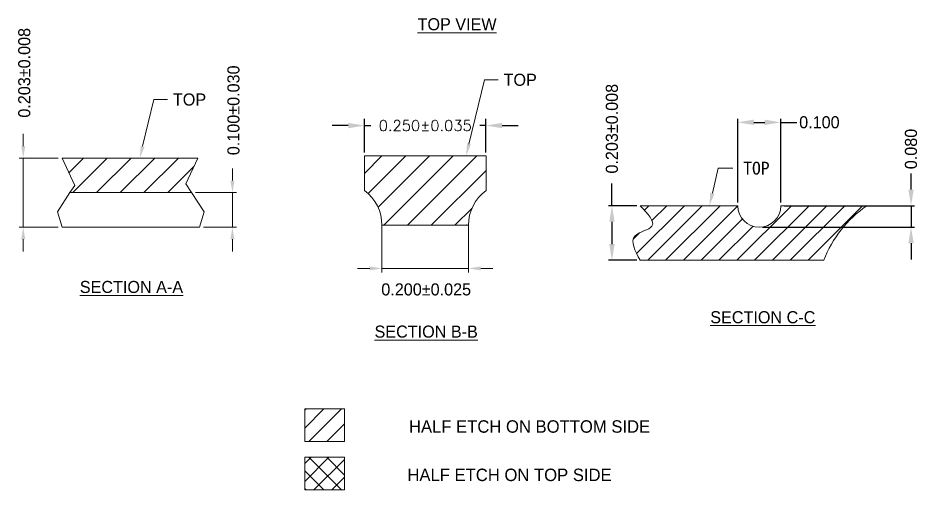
# Model space of a CAD drawing. Extents: x 1735.8 to 1742.5, y 291.7 to 301.9.
# Drawn here: x 1735.8 to 1742.51, y 291.69 to 295.21 of the extents above; entities that cross this region are included whole.
import ezdxf
from ezdxf.enums import TextEntityAlignment as Align

# ---------------------------------------------------------------- set-up
doc = ezdxf.new("R2010")
doc.units = 0
doc.header["$MEASUREMENT"] = 0
for name, color, linetype in [('ETCH', 4, 'Continuous'), ('TOP ETCH', 6, 'Continuous'), ('标注', 4, 'Continuous')]:
    doc.layers.add(name, color=color, linetype=linetype)
doc.styles.add('SIMPLEX', font='SIMPLEX')
doc.styles.add('宋体', font='')
doc.styles.get('宋体').set_extended_font_data('SimSun')
doc.dimstyles.new('2-0', dxfattribs={"dimtxt": 0.08, "dimasz": 0.12, "dimexe": 0.05, "dimexo": 0.025, "dimgap": 0.025, "dimtad": 0, "dimdec": 3, "dimzin": 1, "dimdsep": 46, "dimtxsty": 'SIMPLEX', "dimcen": 0.05, "dimadec": 0, "dimazin": 0, "dimtfac": 1, "dimtdec": 3, "dimtmove": 0, "dimatfit": 3, "dimfxl": 1, "dimarcsym": 0})
doc.dimstyles.new('ISO-25', dxfattribs={"dimtxt": 2.5, "dimasz": 2.5, "dimexe": 1.25, "dimexo": 0.625, "dimtad": 1, "dimtxsty": 'Standard', "dimcen": 2.5, "dimadec": 0, "dimazin": 0, "dimtfac": 1, "dimtmove": 0, "dimatfit": 3, "dimfxl": 1, "dimarcsym": 0})

# ---------------------------------------------------------------- blocks, each defined once
blk = doc.blocks.new('*D13')
at = {"layer": 'Defpoints', "color": 0, "transparency": 16777216}
for p in [(1226.2932, -462.5239), (1226.0836, -462.9303), (1226.2932, -462.9303)]:
    blk.add_point(p, dxfattribs=at)
at = {"layer": '标注', "color": 0, "lineweight": -2, "transparency": 16777216}
for p, q in [((1226.0836, -462.5239), (1226.0836, -462.3578)), ((1226.2682, -462.5239), (1226.0586, -462.5239)), ((1226.0836, -462.6439), (1226.0836, -462.8103)), ((1226.2682, -462.9303), (1226.0586, -462.9303))]:
    blk.add_line(p, q, dxfattribs=at)
at = {"layer": '标注', "color": 0, "transparency": 16777216}
for points in [[(1226.1036, -462.6439), (1226.0636, -462.6439), (1226.0836, -462.5239)], [(1226.0636, -462.8103), (1226.1036, -462.8103), (1226.0836, -462.9303)]]:
    blk.add_solid(points, dxfattribs=at)
at = {"layer": '标注', "color": 0, "lineweight": 0, "transparency": 16777216, "insert": (1226.0836, -461.9503), "char_height": 0.09, "attachment_point": 5, "rotation": 90}
blk.add_mtext('0.203%%P0.008', dxfattribs=at)
blk = doc.blocks.new('*D14')
at = {"layer": 'Defpoints', "color": 0, "transparency": 16777216}
for p in [(1227.3407, -462.5239), (1227.1807, -462.6839), (1228.3104, -462.6839)]:
    blk.add_point(p, dxfattribs=at)
at = {"layer": '标注', "color": 0, "lineweight": -2, "transparency": 16777216}
for p, q in [((1228.3104, -462.4039), (1228.3104, -462.2839)), ((1227.3657, -462.5239), (1228.3354, -462.5239)), ((1228.3104, -462.5239), (1228.3104, -462.6839)), ((1227.2057, -462.6839), (1228.3354, -462.6839)), ((1228.3104, -462.8039), (1228.3104, -462.9239))]:
    blk.add_line(p, q, dxfattribs=at)
at = {"layer": '标注', "color": 0, "transparency": 16777216}
for points in [[(1228.2904, -462.4039), (1228.3304, -462.4039), (1228.3104, -462.5239)], [(1228.3304, -462.8039), (1228.2904, -462.8039), (1228.3104, -462.6839)]]:
    blk.add_solid(points, dxfattribs=at)
at = {"layer": '标注', "color": 0, "lineweight": 0, "transparency": 16777216, "insert": (1228.3104, -462.1014), "char_height": 0.09, "attachment_point": 5, "rotation": 90}
blk.add_mtext('0.080', dxfattribs=at)
blk = doc.blocks.new('*D15')
at = {"layer": 'Defpoints', "color": 0, "transparency": 16777216}
for p in [(1225.146, -461.9269), (1224.2411, -462.1525), (1225.146, -462.1525)]:
    blk.add_point(p, dxfattribs=at)
at = {"layer": '标注', "color": 0, "linetype": 'Continuous', "lineweight": -2, "transparency": 16777216}
for p, q in [((1224.2411, -462.1275), (1224.2411, -461.8769)), ((1225.146, -462.1275), (1225.146, -461.8769)), ((1224.1211, -461.9269), (1224.0011, -461.9269)), ((1224.2411, -461.9269), (1224.2876, -461.9269)), ((1225.146, -461.9269), (1225.0995, -461.9269)), ((1225.266, -461.9269), (1225.386, -461.9269))]:
    blk.add_line(p, q, dxfattribs=at)
at = {"layer": '标注', "color": 0, "transparency": 16777216}
for points in [[(1224.1211, -461.9469), (1224.1211, -461.9069), (1224.2411, -461.9269)], [(1225.266, -461.9069), (1225.266, -461.9469), (1225.146, -461.9269)]]:
    blk.add_solid(points, dxfattribs=at)
at = {"layer": '标注', "color": 0, "lineweight": 0, "transparency": 16777216, "insert": (1224.6936, -461.9269), "char_height": 0.08, "attachment_point": 5, "style": 'SIMPLEX'}
blk.add_mtext('0.250±0.035', dxfattribs=at)
blk = doc.blocks.new('*D77')
at = {"layer": 'Defpoints', "color": 0, "transparency": 16777216}
for p in [(1227.3407, -461.9027), (1227.0207, -462.5239), (1227.3407, -462.5239)]:
    blk.add_point(p, dxfattribs=at)
at = {"layer": '标注', "color": 0, "lineweight": -2, "transparency": 16777216}
for p, q in [((1227.0207, -462.4989), (1227.0207, -461.8777)), ((1227.3407, -462.4989), (1227.3407, -461.8777)), ((1227.1407, -461.9027), (1227.2207, -461.9027)), ((1227.3407, -461.9027), (1227.4607, -461.9027))]:
    blk.add_line(p, q, dxfattribs=at)
at = {"layer": '标注', "color": 0, "transparency": 16777216}
for points in [[(1227.1407, -461.8827), (1227.1407, -461.9227), (1227.0207, -461.9027)], [(1227.2207, -461.9227), (1227.2207, -461.8827), (1227.3407, -461.9027)]]:
    blk.add_solid(points, dxfattribs=at)
at = {"layer": '标注', "color": 0, "lineweight": 0, "transparency": 16777216, "insert": (1227.6282, -461.9027), "char_height": 0.09, "attachment_point": 5}
blk.add_mtext('0.100', dxfattribs=at)

msp = doc.modelspace()

# ---------------------------------------------------------------- hatches: boundary and pattern name
at = {"layer": 'ETCH', "lineweight": 0}
h = msp.add_hatch(dxfattribs=at)
h.set_pattern_fill('ANSI31', color=256, style=0)
h.set_pattern_definition([(45, (1745.42158, 318.67735), (-0.08838835, 0.08838835), [])])
h.paths.add_polyline_path([(1737.0482, 293.9698), (1737.0904, 293.9048), (1736.185, 293.9048), (1736.2201, 293.9588), (1736.1259, 294.1624), (1737.1372, 294.1624)])
h = msp.add_hatch(dxfattribs=at)
h.set_pattern_fill('ANSI31', color=256, style=0)
h.set_pattern_definition([(45, (1637.70791, 248.17963), (-0.08838835, 0.08838835), [])])
edge = h.paths.add_edge_path()
edge.add_line((1738.5067, 293.6616), (1739.1531, 293.6616))
edge.add_arc((1739.4625, 293.6685), 0.3095, 125.59261, 181.27728, ccw=False)
edge.add_line((1739.2824, 293.9201), (1739.2824, 294.1787))
edge.add_line((1739.2824, 294.1787), (1738.3774, 294.1787))
edge.add_line((1738.3774, 294.1787), (1738.3774, 293.9201))
edge.add_arc((1738.1973, 293.6685), 0.3095, -1.27728, 54.40739, ccw=False)
at = {"layer": 'TOP ETCH', "lineweight": 0}
h = msp.add_hatch(dxfattribs=at)
h.set_pattern_fill('ANSI37,_O', color=6, scale=0.75)
h.set_pattern_definition([(45, (1408.04019, 323.54581), (-0.06629126, 0.06629126), []), (135, (1408.04019, 323.54581), (-0.06629126, -0.06629126), [])])
h.paths.add_polyline_path([(1738.229, 291.933), (1737.9325, 291.933), (1737.9325, 291.689), (1738.229, 291.689)])
at = {"layer": '标注', "lineweight": 0}
h = msp.add_hatch(dxfattribs=at)
h.set_pattern_fill('ANSI31', color=256, scale=0.75, style=0)
h.set_pattern_definition([(45, (605.18657, 0), (-0.066291261, 0.066291261), [])])
edge = h.paths.add_edge_path()
edge.add_arc((1741.3171, 293.8073), 0.16, 180, 360)
edge.add_line((1741.4771, 293.8073), (1742.1171, 293.8073))
edge.add_arc((1742.6193, 293.0826), 0.8817, 124.72469, 158.84141)
edge.add_line((1741.7971, 293.4009), (1740.4295, 293.4009))
edge.add_spline(control_points=[(1740.4295, 293.4009), (1740.3917, 293.4712), (1740.3239, 293.5972), (1740.5895, 293.6406), (1740.486, 293.7484), (1740.4295, 293.8073)], knot_values=[0, 0, 0, 0, 0.230657, 0.413512, 0.634042, 0.634042, 0.634042, 0.634042], degree=3, periodic=0)
edge.add_line((1740.4295, 293.8073), (1741.1571, 293.8073))
edge = h.paths.add_edge_path(flags=17)
edge.add_line((1742.0913, 293.7887), (1742.1099, 293.8073))
h = msp.add_hatch(dxfattribs=at)
h.set_pattern_fill('ANSI31', color=256, scale=0.75, style=0)
h.set_pattern_definition([(45, (1408.04019, 323.54581), (-0.06629126, 0.06629126), [])])
h.paths.add_polyline_path([(1738.229, 292.2934), (1737.9325, 292.2934), (1737.9325, 292.0494), (1738.229, 292.0494)])

# ---------------------------------------------------------------- linework, layer by layer
at = {"color": 7, "lineweight": 0}
for p, q in [((1736.1259, 294.1624), (1737.1372, 294.1624)), ((1736.1259, 294.1624), (1736.2201, 293.9588)), ((1737.1372, 294.1624), (1737.0482, 293.9698)), ((1738.3774, 294.1787), (1739.2824, 294.1787)), ((1738.3774, 294.1787), (1738.3774, 293.9201)), ((1739.2824, 294.1787), (1739.2824, 293.9201)), ((1736.2201, 293.9588), (1736.185, 293.9048)), ((1737.0482, 293.9698), (1737.0904, 293.9048)), ((1736.185, 293.9048), (1736.0923, 293.762)), ((1737.0904, 293.9048), (1736.185, 293.9048)), ((1737.0904, 293.9048), (1737.183, 293.762)), ((1736.0923, 293.762), (1736.1262, 293.6472)), ((1737.183, 293.762), (1737.1492, 293.6472)), ((1738.5067, 293.6616), (1739.1531, 293.6616)), ((1736.1262, 293.6472), (1737.1494, 293.6472))]:
    msp.add_line(p, q, dxfattribs=at)
at = {"lineweight": 0, "ltscale": 0.1}
for p, q in [((1740.4295, 293.8073), (1741.1571, 293.8073)), ((1741.4771, 293.8073), (1742.1171, 293.8073)), ((1740.4295, 293.4009), (1741.7971, 293.4009))]:
    msp.add_line(p, q, dxfattribs=at)
at = {"color": 7, "lineweight": 0}
for centre, start, end in [((1738.1973, 293.6685), 358.72272, 54.40739), ((1739.4625, 293.6685), 125.59261, 181.27728)]:
    msp.add_arc(centre, 0.3095, start, end, dxfattribs=at)
at = {"lineweight": 0, "ltscale": 0.1}
for centre, radius, start, end in [((1741.3171, 293.8073), 0.16, 180, 0), ((1742.6193, 293.0826), 0.8817, 124.72469, 158.84141)]:
    msp.add_arc(centre, radius, start, end, dxfattribs=at)
msp.add_open_spline([(1740.4295, 293.8073), (1740.486, 293.7484), (1740.5895, 293.6406), (1740.3239, 293.5972), (1740.3917, 293.4712), (1740.4295, 293.4009)], degree=3, knots=[0, 0, 0, 0, 0.1764239, 0.3227079, 0.5072338, 0.5072338, 0.5072338, 0.5072338], dxfattribs=at)
at = {"color": 7, "lineweight": 0}
for p in [(1738.5208, 293.6635), (1739.139, 293.6635)]:
    msp.add_point(p, dxfattribs=at)
at = {"layer": '标注', "lineweight": 0}
for p, q in [((1739.1555, 294.2662), (1739.2709, 294.7448)), ((1739.2709, 294.7448), (1739.3729, 294.7448)), ((1736.7261, 294.2499), (1736.8088, 294.5979)), ((1736.8088, 294.5979), (1736.9109, 294.5979)), ((1735.8374, 294.2519), (1735.8374, 294.3419)), ((1736.0962, 294.1619), (1735.8074, 294.1619)), ((1735.8374, 293.6472), (1735.8374, 294.1619)), ((1737.3946, 293.9948), (1737.3946, 294.0848)), ((1740.9677, 293.9007), (1741.0118, 294.0863)), ((1741.0118, 294.0863), (1741.1207, 294.0863)), ((1737.1204, 293.9048), (1737.4246, 293.9048)), ((1737.3946, 293.6472), (1737.3946, 293.9048)), ((1738.5067, 293.6616), (1738.5067, 293.3098)), ((1739.1531, 293.6616), (1739.1531, 293.3098)), ((1736.0962, 293.6472), (1735.8074, 293.6472)), ((1737.1794, 293.6472), (1737.4246, 293.6472)), ((1735.8374, 293.5572), (1735.8374, 293.4672)), ((1737.3946, 293.5572), (1737.3946, 293.4672)), ((1738.4167, 293.3398), (1738.3267, 293.3398)), ((1738.5067, 293.3398), (1739.1531, 293.3398)), ((1739.2431, 293.3398), (1739.3331, 293.3398))]:
    msp.add_line(p, q, dxfattribs=at)
at = {"layer": '标注', "color": 7, "lineweight": 0}
for p, q in [((1737.9325, 292.2934), (1737.9325, 292.0494)), ((1738.229, 292.2934), (1737.9325, 292.2934)), ((1738.229, 292.0494), (1738.229, 292.2934)), ((1737.9325, 292.0494), (1738.229, 292.0494)), ((1737.9325, 291.933), (1737.9325, 291.689)), ((1738.229, 291.933), (1737.9325, 291.933)), ((1738.229, 291.689), (1738.229, 291.933)), ((1737.9325, 291.689), (1738.229, 291.689))]:
    msp.add_line(p, q, dxfattribs=at)
at = {"layer": '标注', "lineweight": 0}
for points in [[(1739.1701, 294.2628), (1739.1347, 294.1787), (1739.1409, 294.2697)], [(1735.8224, 294.2519), (1735.8524, 294.2519), (1735.8374, 294.1619)], [(1736.7407, 294.2465), (1736.7053, 294.1624), (1736.7116, 294.2534)], [(1737.3796, 293.9948), (1737.4096, 293.9948), (1737.3946, 293.9048)], [(1740.9833, 293.897), (1740.9455, 293.8073), (1740.9521, 293.9044)], [(1735.8224, 293.5572), (1735.8524, 293.5572), (1735.8374, 293.6472)], [(1737.3796, 293.5572), (1737.4096, 293.5572), (1737.3946, 293.6472)], [(1738.4167, 293.3548), (1738.4167, 293.3248), (1738.5067, 293.3398)], [(1739.2431, 293.3548), (1739.2431, 293.3248), (1739.1531, 293.3398)]]:
    msp.add_solid(points, dxfattribs=at)

# ---------------------------------------------------------------- texts
for s, p in [('HALF ETCH ON BOTTOM SIDE', (1740.5046, 292.1622)), ('HALF ETCH ON TOP SIDE', (1740.2179, 291.8018))]:
    msp.add_text(s, height=0.09261, dxfattribs=at).set_placement(p, align=Align.MIDDLE_RIGHT)
at = {"layer": '标注', "lineweight": 0, "char_height": 0.09, "attachment_point": 5}
for s, insert in [('{\\LTOP VIEW}', (1739.0671, 295.1588)), ('\\A1;TOP', (1739.537, 294.7448)), ('\\A1;TOP', (1737.075, 294.5979)), ('\\A1;{\\LSECTION A-A}', (1736.6428, 293.2012)), ('\\A1;0.200±0.025', (1738.8371, 293.183)), ('\\A1;{\\LSECTION C-C}', (1741.3431, 292.9758)), ('\\A1;{\\LSECTION B-B}', (1738.8371, 292.8685))]:
    msp.add_mtext(s, dxfattribs=dict(at, insert=insert))
at = {"layer": '标注', "lineweight": 0, "char_height": 0.09, "attachment_point": 5, "rotation": 90}
for s, insert in [('\\A1;0.203±0.008', (1735.8453, 294.7975)), ('\\A1;0.100±0.030', (1737.4024, 294.5179))]:
    msp.add_mtext(s, dxfattribs=dict(at, insert=insert))
at = {"layer": '标注', "lineweight": 0, "insert": (1741.2957, 294.0863), "char_height": 0.096, "attachment_point": 5, "style": '宋体'}
msp.add_mtext('\\A1;TOP', dxfattribs=at)

# ---------------------------------------------------------------- dimensions: what is measured, and where the dimension line sits
at = {"layer": '标注', "lineweight": 0}
dim = msp.add_linear_dim(base=(1740.2199, 293.4009), p1=(1740.4295, 293.8073), p2=(1740.4295, 293.4009), angle=90, text='0.203%%P0.008', dimstyle='ISO-25', override={"dimtxt": 0.09, "dimasz": 0.12, "dimexe": 0.025, "dimexo": 0.025, "dimgap": 0.025, "dimtad": 0, "dimdec": 3, "dimzin": 0, "dimdsep": 46, "dimtxsty": 'Standard', "dimcen": 0.12, "dimtdec": 3, "dimfxl": 0.0072, "dimarcsym": 2}, dxfattribs=at)
dim.commit()
dim.dimension.update_dxf_attribs({"geometry": '*D13', "text_midpoint": (1740.2199, 294.3808), "dimtype": 128, "insert": (514.1363, 756.3311)})
at = {"layer": '标注', "color": 1, "lineweight": 0}
dim = msp.add_linear_dim(base=(1741.4771, 294.4284), p1=(1741.1571, 293.8073), p2=(1741.4771, 293.8073), text='0.100', dimstyle='ISO-25', override={"dimtxt": 0.09, "dimasz": 0.12, "dimexe": 0.025, "dimexo": 0.025, "dimgap": 0.025, "dimtad": 0, "dimdec": 3, "dimzin": 0, "dimdsep": 46, "dimtxsty": 'Standard', "dimcen": 0.12, "dimtdec": 3, "dimfxl": 0.0072, "dimarcsym": 2}, dxfattribs=at)
dim.commit()
dim.dimension.update_dxf_attribs({"geometry": '*D77', "text_midpoint": (1741.7646, 294.4284), "dimtype": 128, "insert": (514.1363, 756.3311)})
dim = msp.add_linear_dim(base=(1739.2824, 294.4042), p1=(1738.3774, 294.1787), p2=(1739.2824, 294.1787), text='0.250±0.035', dimstyle='2-0', override={"dimgap": 0.025, "dimtxsty": 'SIMPLEX', "dimtol": 1, "dimlim": 0, "dimtp": 0.035, "dimtm": 0.035, "dimfxl": 0.0072, "dimarcsym": 2}, dxfattribs=at)
dim.commit()
dim.dimension.update_dxf_attribs({"geometry": '*D15', "text_midpoint": (1738.8299, 294.4042), "insert": (514.1363, 756.3311)})
dim = msp.add_linear_dim(base=(1742.4468, 293.6473), p1=(1741.4771, 293.8073), p2=(1741.3171, 293.6473), angle=90, text='0.080', dimstyle='ISO-25', override={"dimtxt": 0.09, "dimasz": 0.12, "dimexe": 0.025, "dimexo": 0.025, "dimgap": 0.025, "dimtad": 0, "dimdec": 3, "dimzin": 0, "dimdsep": 46, "dimtxsty": 'Standard', "dimcen": 0.12, "dimtdec": 3, "dimfxl": 0.0072, "dimarcsym": 2}, dxfattribs=at)
dim.commit()
dim.dimension.update_dxf_attribs({"geometry": '*D14', "text_midpoint": (1742.4468, 294.2298), "dimtype": 128, "insert": (514.1363, 756.3311)})

doc.saveas('drawing.dxf')
